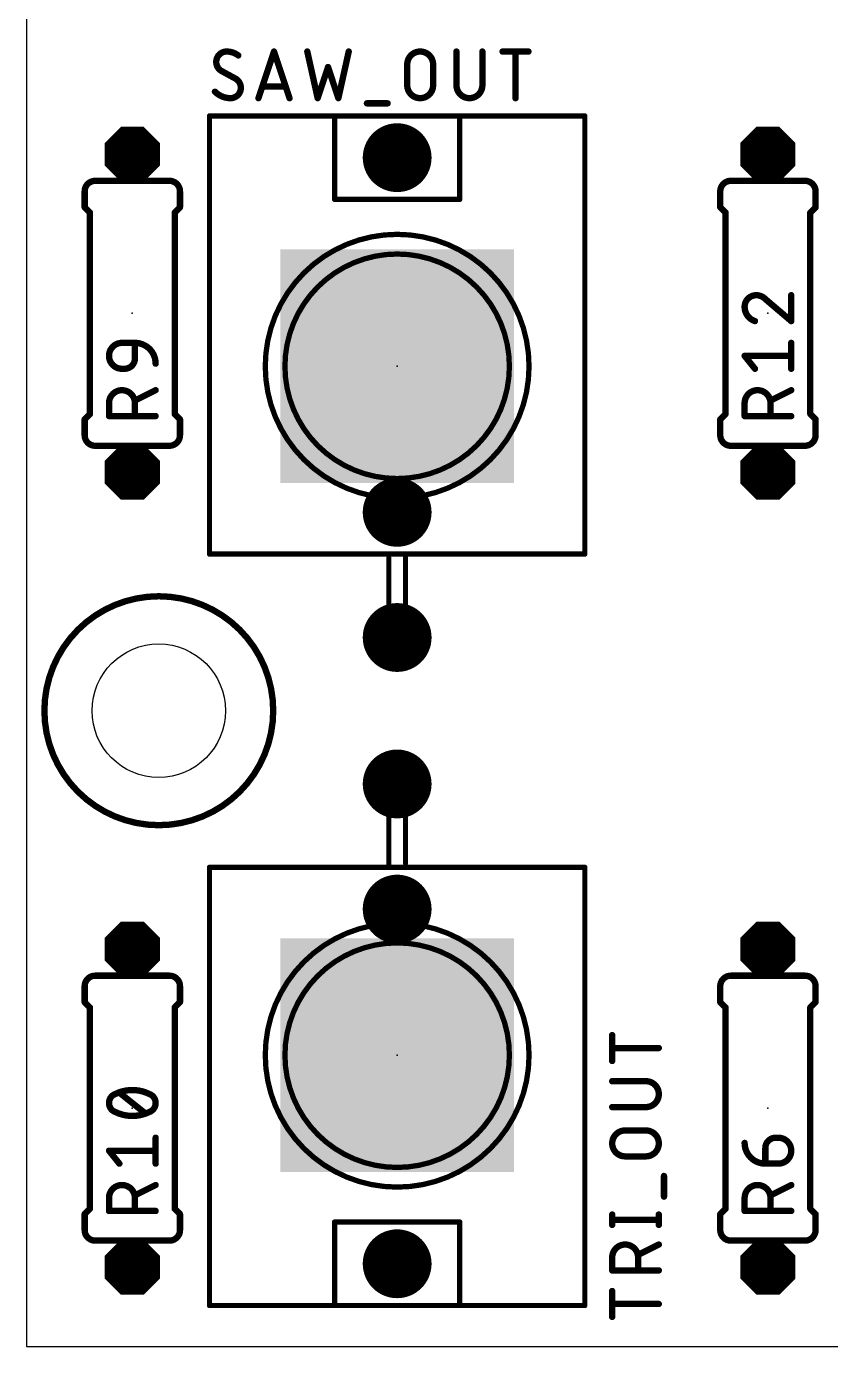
# Model space of a CAD drawing. Extents: x 0 to 48, y 0 to 102.
# Drawn here: x 0 to 19.28, y 0 to 31.64 of the extents above; entities that cross this region are included whole.
import ezdxf

# ---------------------------------------------------------------- set-up
doc = ezdxf.new("R2010")
doc.units = 0
for name, color, linetype in [('17', 110, 'CONTINUOUS'), ('20', 31, 'CONTINUOUS'), ('21', 253, 'CONTINUOUS'), ('23', 53, 'CONTINUOUS'), ('25', 253, 'CONTINUOUS'), ('41', 12, 'CONTINUOUS'), ('51', 253, 'CONTINUOUS')]:
    doc.layers.add(name, color=color, linetype=linetype)

# ---------------------------------------------------------------- blocks, each defined once
blk = doc.blocks.new('RECT')
blk.add_solid([(-0.5, -0.5), (0.5, -0.5), (-0.5, 0.5), (0.5, 0.5)])
blk = doc.blocks.new('OCTAGONP')
at = {"const_width": 0.5}
blk.add_lwpolyline([(-0.25, -0.1036), (-0.25, 0.1036), (-0.1036, 0.25), (0.1036, 0.25), (0.25, 0.1036), (0.25, -0.1036), (0.1036, -0.25), (-0.1036, -0.25), (-0.25, -0.1036), (-0.25, 0.1036)], dxfattribs=at)
blk = doc.blocks.new('ROUNDP')
at = {"const_width": 0.5}
blk.add_lwpolyline([(0, -0.25, 1), (0, 0.25, 1), (0, -0.25)], format="xyb", dxfattribs=at)

msp = doc.modelspace()

# ---------------------------------------------------------------- linework, layer by layer
at = {"layer": '20'}
for p, q in [((0, 99.06), (0, 0)), ((0, 0), (48.26, 0))]:
    msp.add_line(p, q, dxfattribs=at)
msp.add_circle((3.175, 15.24), 1.6002, dxfattribs=at)
at = {"layer": '21'}
for points, const_width in [([(4.39, 29.495), (7.39, 29.495)], 0.127), ([(4.39, 29.495), (4.39, 18.995)], 0.127), ([(7.39, 29.495), (10.39, 29.495)], 0.127), ([(7.39, 29.495), (7.39, 27.495)], 0.127), ([(10.39, 29.495), (13.39, 29.495)], 0.127), ([(10.39, 27.495), (10.39, 29.495)], 0.127), ([(13.39, 18.995), (13.39, 29.495)], 0.127), ([(1.397, 27.686), (1.397, 27.305)], 0.1524), ([(3.683, 27.686), (3.683, 27.305)], 0.1524), ([(7.39, 27.495), (10.39, 27.495)], 0.127), ([(16.637, 27.686), (16.637, 27.305)], 0.1524), ([(18.923, 27.686), (18.923, 27.305)], 0.1524), ([(1.524, 27.178), (1.397, 27.305)], 0.1524), ([(1.524, 22.352), (1.524, 27.178)], 0.1524), ([(3.556, 27.178), (3.683, 27.305)], 0.1524), ([(3.556, 22.352), (3.556, 27.178)], 0.1524), ([(16.764, 27.178), (16.637, 27.305)], 0.1524), ([(16.764, 22.352), (16.764, 27.178)], 0.1524), ([(18.796, 27.178), (18.923, 27.305)], 0.1524), ([(18.796, 22.352), (18.796, 27.178)], 0.1524), ([(1.524, 22.352), (1.397, 22.225)], 0.1524), ([(1.397, 21.844), (1.397, 22.225)], 0.1524), ([(3.556, 22.352), (3.683, 22.225)], 0.1524), ([(3.683, 21.844), (3.683, 22.225)], 0.1524), ([(16.764, 22.352), (16.637, 22.225)], 0.1524), ([(16.637, 21.844), (16.637, 22.225)], 0.1524), ([(18.796, 22.352), (18.923, 22.225)], 0.1524), ([(18.923, 21.844), (18.923, 22.225)], 0.1524), ([(4.39, 18.995), (9.09, 18.995)], 0.127), ([(9.09, 18.995), (13.39, 18.995)], 0.127), ([(9.09, 16.795), (9.09, 18.995)], 0.127), ([(8.69, 18.895), (8.69, 16.795)], 0.127), ([(8.69, 16.795), (9.09, 16.795)], 0.127), ([(9.09, 13.685), (8.69, 13.685)], 0.127), ([(8.69, 13.685), (8.69, 11.485)], 0.127), ([(9.09, 11.585), (9.09, 13.685)], 0.127), ([(8.69, 11.485), (4.39, 11.485)], 0.127), ([(4.39, 11.485), (4.39, 0.985)], 0.127), ([(13.39, 11.485), (8.69, 11.485)], 0.127), ([(13.39, 0.985), (13.39, 11.485)], 0.127), ([(1.397, 8.636), (1.397, 8.255)], 0.1524), ([(3.683, 8.636), (3.683, 8.255)], 0.1524), ([(16.637, 8.636), (16.637, 8.255)], 0.1524), ([(18.923, 8.636), (18.923, 8.255)], 0.1524), ([(1.524, 8.128), (1.397, 8.255)], 0.1524), ([(3.556, 8.128), (3.683, 8.255)], 0.1524), ([(16.764, 8.128), (16.637, 8.255)], 0.1524), ([(18.796, 8.128), (18.923, 8.255)], 0.1524), ([(1.524, 3.302), (1.524, 8.128)], 0.1524), ([(3.556, 3.302), (3.556, 8.128)], 0.1524), ([(16.764, 3.302), (16.764, 8.128)], 0.1524), ([(18.796, 3.302), (18.796, 8.128)], 0.1524), ([(1.524, 3.302), (1.397, 3.175)], 0.1524), ([(1.397, 2.794), (1.397, 3.175)], 0.1524), ([(3.556, 3.302), (3.683, 3.175)], 0.1524), ([(3.683, 2.794), (3.683, 3.175)], 0.1524), ([(16.764, 3.302), (16.637, 3.175)], 0.1524), ([(16.637, 2.794), (16.637, 3.175)], 0.1524), ([(18.796, 3.302), (18.923, 3.175)], 0.1524), ([(18.923, 2.794), (18.923, 3.175)], 0.1524), ([(10.39, 2.985), (7.39, 2.985)], 0.127), ([(7.39, 2.985), (7.39, 0.985)], 0.127), ([(10.39, 0.985), (10.39, 2.985)], 0.127), ([(7.39, 0.985), (4.39, 0.985)], 0.127), ([(10.39, 0.985), (7.39, 0.985)], 0.127), ([(13.39, 0.985), (10.39, 0.985)], 0.127)]:
    msp.add_lwpolyline(points, dxfattribs=dict(at, const_width=const_width))
for points, const_width in [([(4.39, 29.5267, 1), (4.39, 29.4633)], 0.0635), ([(4.4218, 29.495, 1), (4.3583, 29.495)], 0.0635), ([(7.39, 29.5267, 1), (7.39, 29.4633)], 0.0635), ([(7.4218, 29.495, 1), (7.3583, 29.495)], 0.0635), ([(7.39, 29.4633, 1), (7.39, 29.5267)], 0.0635), ([(10.4218, 29.495, 1), (10.3582, 29.495)], 0.0635), ([(10.39, 29.5267, 1), (10.39, 29.4633)], 0.0635), ([(10.39, 29.4633, 1), (10.39, 29.5267)], 0.0635), ([(13.4218, 29.495, 1), (13.3582, 29.495)], 0.0635), ([(13.39, 29.4633, 1), (13.39, 29.5267)], 0.0635), ([(1.651, 27.94, 0.4142), (1.397, 27.686)], 0.1524), ([(1.651, 27.9019, 1), (1.651, 27.9781)], 0.0762), ([(3.683, 27.686, 0.4142), (3.429, 27.94)], 0.1524), ([(3.429, 27.9781, 1), (3.429, 27.9019)], 0.0762), ([(16.891, 27.94, 0.4142), (16.637, 27.686)], 0.1524), ([(16.891, 27.9019, 1), (16.891, 27.9781)], 0.0762), ([(18.923, 27.686, 0.4142), (18.669, 27.94)], 0.1524), ([(18.669, 27.9781, 1), (18.669, 27.9019)], 0.0762), ([(1.4351, 27.686, 1), (1.3589, 27.686)], 0.0762), ([(1.3589, 27.686, 1), (1.4351, 27.686)], 0.0762), ([(3.7211, 27.686, 1), (3.6449, 27.686)], 0.0762), ([(3.6449, 27.686, 1), (3.7211, 27.686)], 0.0762), ([(7.39, 27.5267, 1), (7.39, 27.4633)], 0.0635), ([(10.39, 27.4633, 1), (10.39, 27.5267)], 0.0635), ([(16.6751, 27.686, 1), (16.5989, 27.686)], 0.0762), ([(16.5989, 27.686, 1), (16.6751, 27.686)], 0.0762), ([(18.9611, 27.686, 1), (18.8849, 27.686)], 0.0762), ([(18.8849, 27.686, 1), (18.9611, 27.686)], 0.0762), ([(1.3589, 27.305, 1), (1.4351, 27.305)], 0.0762), ([(1.4239, 27.3319, 1), (1.3701, 27.2781)], 0.0762), ([(1.5621, 27.178, 1), (1.4859, 27.178)], 0.0762), ([(1.4971, 27.1511, 1), (1.5509, 27.2049)], 0.0762), ([(3.5941, 27.178, 1), (3.5179, 27.178)], 0.0762), ([(3.5291, 27.2049, 1), (3.5829, 27.1511)], 0.0762), ([(3.6449, 27.305, 1), (3.7211, 27.305)], 0.0762), ([(3.7099, 27.2781, 1), (3.6561, 27.3319)], 0.0762), ([(7.3583, 27.495, 1), (7.4218, 27.495)], 0.0635), ([(10.3582, 27.495, 1), (10.4218, 27.495)], 0.0635), ([(16.5989, 27.305, 1), (16.6751, 27.305)], 0.0762), ([(16.6639, 27.3319, 1), (16.6101, 27.2781)], 0.0762), ([(16.8021, 27.178, 1), (16.7259, 27.178)], 0.0762), ([(16.7371, 27.1511, 1), (16.7909, 27.2049)], 0.0762), ([(18.8341, 27.178, 1), (18.7579, 27.178)], 0.0762), ([(18.7691, 27.2049, 1), (18.8229, 27.1511)], 0.0762), ([(18.8849, 27.305, 1), (18.9611, 27.305)], 0.0762), ([(18.9499, 27.2781, 1), (18.8961, 27.3319)], 0.0762), ([(8.89, 20.3327, 1), (8.89, 26.6573, 1), (8.89, 20.3327)], 0.127), ([(8.89, 20.8043, 1), (8.89, 26.1857, 1), (8.89, 20.8043)], 0.127), ([(1.4351, 22.225, 1), (1.3589, 22.225)], 0.0762), ([(1.3701, 22.2519, 1), (1.4239, 22.1981)], 0.0762), ([(1.4859, 22.352, 1), (1.5621, 22.352)], 0.0762), ([(1.5509, 22.3251, 1), (1.4971, 22.3789)], 0.0762), ([(3.5179, 22.352, 1), (3.5941, 22.352)], 0.0762), ([(3.5829, 22.3789, 1), (3.5291, 22.3251)], 0.0762), ([(3.7211, 22.225, 1), (3.6449, 22.225)], 0.0762), ([(3.6561, 22.1981, 1), (3.7099, 22.2519)], 0.0762), ([(16.6751, 22.225, 1), (16.5989, 22.225)], 0.0762), ([(16.6101, 22.2519, 1), (16.6639, 22.1981)], 0.0762), ([(16.7259, 22.352, 1), (16.8021, 22.352)], 0.0762), ([(16.7909, 22.3251, 1), (16.7371, 22.3789)], 0.0762), ([(18.7579, 22.352, 1), (18.8341, 22.352)], 0.0762), ([(18.8229, 22.3789, 1), (18.7691, 22.3251)], 0.0762), ([(18.9611, 22.225, 1), (18.8849, 22.225)], 0.0762), ([(18.8961, 22.1981, 1), (18.9499, 22.2519)], 0.0762), ([(1.397, 21.844, 0.4142), (1.651, 21.59)], 0.1524), ([(1.4351, 21.844, 1), (1.3589, 21.844)], 0.0762), ([(1.3589, 21.844, 1), (1.4351, 21.844)], 0.0762), ([(3.429, 21.59, 0.4142), (3.683, 21.844)], 0.1524), ([(3.7211, 21.844, 1), (3.6449, 21.844)], 0.0762), ([(3.6449, 21.844, 1), (3.7211, 21.844)], 0.0762), ([(16.637, 21.844, 0.4142), (16.891, 21.59)], 0.1524), ([(16.6751, 21.844, 1), (16.5989, 21.844)], 0.0762), ([(16.5989, 21.844, 1), (16.6751, 21.844)], 0.0762), ([(18.669, 21.59, 0.4142), (18.923, 21.844)], 0.1524), ([(18.9611, 21.844, 1), (18.8849, 21.844)], 0.0762), ([(18.8849, 21.844, 1), (18.9611, 21.844)], 0.0762), ([(1.651, 21.5519, 1), (1.651, 21.6281)], 0.0762), ([(3.429, 21.6281, 1), (3.429, 21.5519)], 0.0762), ([(16.891, 21.5519, 1), (16.891, 21.6281)], 0.0762), ([(18.669, 21.6281, 1), (18.669, 21.5519)], 0.0762), ([(4.39, 19.0267, 1), (4.39, 18.9633)], 0.0635), ([(4.3583, 18.995, 1), (4.4218, 18.995)], 0.0635), ([(9.1218, 18.995, 1), (9.0582, 18.995)], 0.0635), ([(9.09, 19.0267, 1), (9.09, 18.9633)], 0.0635), ([(9.09, 18.9633, 1), (9.09, 19.0267)], 0.0635), ([(13.3582, 18.995, 1), (13.4218, 18.995)], 0.0635), ([(13.39, 18.9633, 1), (13.39, 19.0267)], 0.0635), ([(8.7218, 18.895, 1), (8.6583, 18.895)], 0.0635), ([(8.69, 16.8268, 1), (8.69, 16.7633)], 0.0635), ([(8.6583, 16.795, 1), (8.7218, 16.795)], 0.0635), ([(9.0582, 16.795, 1), (9.1218, 16.795)], 0.0635), ([(9.09, 16.7633, 1), (9.09, 16.8268)], 0.0635), ([(8.69, 13.7168, 1), (8.69, 13.6532)], 0.0635), ([(8.7218, 13.685, 1), (8.6583, 13.685)], 0.0635), ([(9.1218, 13.685, 1), (9.0582, 13.685)], 0.0635), ([(9.09, 13.6532, 1), (9.09, 13.7168)], 0.0635), ([(4.39, 11.5168, 1), (4.39, 11.4533)], 0.0635), ([(4.4218, 11.485, 1), (4.3583, 11.485)], 0.0635), ([(8.69, 11.5168, 1), (8.69, 11.4533)], 0.0635), ([(8.6583, 11.485, 1), (8.7218, 11.485)], 0.0635), ([(8.69, 11.4533, 1), (8.69, 11.5168)], 0.0635), ([(9.0582, 11.585, 1), (9.1218, 11.585)], 0.0635), ([(13.4218, 11.485, 1), (13.3582, 11.485)], 0.0635), ([(13.39, 11.4533, 1), (13.39, 11.5168)], 0.0635), ([(8.89, 3.8227, 1), (8.89, 10.1473, 1), (8.89, 3.8227)], 0.127), ([(8.89, 4.2943, 1), (8.89, 9.6757, 1), (8.89, 4.2943)], 0.127), ([(1.651, 8.89, 0.4142), (1.397, 8.636)], 0.1524), ([(1.651, 8.8519, 1), (1.651, 8.9281)], 0.0762), ([(3.683, 8.636, 0.4142), (3.429, 8.89)], 0.1524), ([(3.429, 8.9281, 1), (3.429, 8.8519)], 0.0762), ([(16.891, 8.89, 0.4142), (16.637, 8.636)], 0.1524), ([(16.891, 8.8519, 1), (16.891, 8.9281)], 0.0762), ([(18.923, 8.636, 0.4142), (18.669, 8.89)], 0.1524), ([(18.669, 8.9281, 1), (18.669, 8.8519)], 0.0762), ([(1.4351, 8.636, 1), (1.3589, 8.636)], 0.0762), ([(1.3589, 8.636, 1), (1.4351, 8.636)], 0.0762), ([(3.7211, 8.636, 1), (3.6449, 8.636)], 0.0762), ([(3.6449, 8.636, 1), (3.7211, 8.636)], 0.0762), ([(16.6751, 8.636, 1), (16.5989, 8.636)], 0.0762), ([(16.5989, 8.636, 1), (16.6751, 8.636)], 0.0762), ([(18.9611, 8.636, 1), (18.8849, 8.636)], 0.0762), ([(18.8849, 8.636, 1), (18.9611, 8.636)], 0.0762), ([(1.3589, 8.255, 1), (1.4351, 8.255)], 0.0762), ([(1.4239, 8.2819, 1), (1.3701, 8.2281)], 0.0762), ([(3.6449, 8.255, 1), (3.7211, 8.255)], 0.0762), ([(3.7099, 8.2281, 1), (3.6561, 8.2819)], 0.0762), ([(16.5989, 8.255, 1), (16.6751, 8.255)], 0.0762), ([(16.6639, 8.2819, 1), (16.6101, 8.2281)], 0.0762), ([(18.8849, 8.255, 1), (18.9611, 8.255)], 0.0762), ([(18.9499, 8.2281, 1), (18.8961, 8.2819)], 0.0762), ([(1.5621, 8.128, 1), (1.4859, 8.128)], 0.0762), ([(1.4971, 8.1011, 1), (1.5509, 8.1549)], 0.0762), ([(3.5941, 8.128, 1), (3.5179, 8.128)], 0.0762), ([(3.5291, 8.1549, 1), (3.5829, 8.1011)], 0.0762), ([(16.8021, 8.128, 1), (16.7259, 8.128)], 0.0762), ([(16.7371, 8.1011, 1), (16.7909, 8.1549)], 0.0762), ([(18.8341, 8.128, 1), (18.7579, 8.128)], 0.0762), ([(18.7691, 8.1549, 1), (18.8229, 8.1011)], 0.0762), ([(1.4351, 3.175, 1), (1.3589, 3.175)], 0.0762), ([(1.3701, 3.2019, 1), (1.4239, 3.1481)], 0.0762), ([(1.4859, 3.302, 1), (1.5621, 3.302)], 0.0762), ([(1.5509, 3.2751, 1), (1.4971, 3.3289)], 0.0762), ([(3.5179, 3.302, 1), (3.5941, 3.302)], 0.0762), ([(3.5829, 3.3289, 1), (3.5291, 3.2751)], 0.0762), ([(3.7211, 3.175, 1), (3.6449, 3.175)], 0.0762), ([(3.6561, 3.1481, 1), (3.7099, 3.2019)], 0.0762), ([(16.6751, 3.175, 1), (16.5989, 3.175)], 0.0762), ([(16.6101, 3.2019, 1), (16.6639, 3.1481)], 0.0762), ([(16.7259, 3.302, 1), (16.8021, 3.302)], 0.0762), ([(16.7909, 3.2751, 1), (16.7371, 3.3289)], 0.0762), ([(18.7579, 3.302, 1), (18.8341, 3.302)], 0.0762), ([(18.8229, 3.3289, 1), (18.7691, 3.2751)], 0.0762), ([(18.9611, 3.175, 1), (18.8849, 3.175)], 0.0762), ([(18.8961, 3.1481, 1), (18.9499, 3.2019)], 0.0762), ([(1.397, 2.794, 0.4142), (1.651, 2.54)], 0.1524), ([(1.4351, 2.794, 1), (1.3589, 2.794)], 0.0762), ([(3.429, 2.54, 0.4142), (3.683, 2.794)], 0.1524), ([(3.7211, 2.794, 1), (3.6449, 2.794)], 0.0762), ([(7.39, 3.0168, 1), (7.39, 2.9533)], 0.0635), ([(7.4218, 2.985, 1), (7.3583, 2.985)], 0.0635), ([(10.4218, 2.985, 1), (10.3582, 2.985)], 0.0635), ([(10.39, 2.9533, 1), (10.39, 3.0168)], 0.0635), ([(16.637, 2.794, 0.4142), (16.891, 2.54)], 0.1524), ([(16.6751, 2.794, 1), (16.5989, 2.794)], 0.0762), ([(18.669, 2.54, 0.4142), (18.923, 2.794)], 0.1524), ([(18.9611, 2.794, 1), (18.8849, 2.794)], 0.0762), ([(1.3589, 2.794, 1), (1.4351, 2.794)], 0.0762), ([(1.651, 2.5019, 1), (1.651, 2.5781)], 0.0762), ([(3.429, 2.5781, 1), (3.429, 2.5019)], 0.0762), ([(3.6449, 2.794, 1), (3.7211, 2.794)], 0.0762), ([(16.5989, 2.794, 1), (16.6751, 2.794)], 0.0762), ([(16.891, 2.5019, 1), (16.891, 2.5781)], 0.0762), ([(18.669, 2.5781, 1), (18.669, 2.5019)], 0.0762), ([(18.8849, 2.794, 1), (18.9611, 2.794)], 0.0762), ([(4.39, 1.0168, 1), (4.39, 0.9533)], 0.0635), ([(4.3583, 0.985, 1), (4.4218, 0.985)], 0.0635), ([(7.39, 1.0168, 1), (7.39, 0.9533)], 0.0635), ([(7.3583, 0.985, 1), (7.4218, 0.985)], 0.0635), ([(7.39, 0.9533, 1), (7.39, 1.0168)], 0.0635), ([(10.3582, 0.985, 1), (10.4218, 0.985)], 0.0635), ([(10.39, 1.0168, 1), (10.39, 0.9533)], 0.0635), ([(10.39, 0.9533, 1), (10.39, 1.0168)], 0.0635), ([(13.3582, 0.985, 1), (13.4218, 0.985)], 0.0635), ([(13.39, 0.9533, 1), (13.39, 1.0168)], 0.0635)]:
    msp.add_lwpolyline(points, format="xyb", dxfattribs=dict(at, const_width=const_width))
at = {"layer": '23'}
for p in [(2.54, 24.765), (17.78, 24.765), (8.89, 23.495), (8.89, 6.985), (2.54, 5.715), (17.78, 5.715)]:
    msp.add_point(p, dxfattribs=at)
at = {"layer": '25'}
for points, const_width in [([(4.8006, 31.0388, 0.4142), (4.5522, 30.7904)], 0.1524), ([(5.08, 30.9457, 0.1623), (4.8006, 31.0388)], 0.1524), ([(4.8006, 31.0769, 1), (4.8006, 31.0007)], 0.0762), ([(4.8006, 31.0007, 1), (4.8006, 31.0769)], 0.0762), ([(5.0571, 30.9152, 1), (5.1029, 30.9761)], 0.0762), ([(5.9727, 31.0508, 1), (5.9004, 31.0268)], 0.0762), ([(5.9727, 31.0268, 1), (5.9004, 31.0508)], 0.0762), ([(6.7724, 31.0471, 1), (6.698, 31.0305)], 0.0762), ([(7.7658, 31.0305, 1), (7.6915, 31.0471)], 0.0762), ([(9.7522, 30.7284, 1), (9.1313, 30.7284)], 0.1524), ([(10.3505, 31.0388, 1), (10.2743, 31.0388)], 0.0762), ([(10.9714, 31.0388, 1), (10.8952, 31.0388)], 0.0762), ([(11.4173, 31.0769, 1), (11.4173, 31.0007)], 0.0762), ([(11.7658, 31.0388, 1), (11.6896, 31.0388)], 0.0762), ([(12.0382, 31.0007, 1), (12.0382, 31.0769)], 0.0762), ([(4.5522, 30.7904, 0.2656), (4.6764, 30.5731)], 0.1524), ([(4.5903, 30.7904, 1), (4.5141, 30.7904)], 0.0762), ([(4.5141, 30.7904, 1), (4.5903, 30.7904)], 0.0762), ([(7.2681, 30.6783, 1), (7.1958, 30.6542)], 0.0762), ([(7.2681, 30.6542, 1), (7.1958, 30.6783)], 0.0762), ([(9.1694, 30.7284, 1), (9.0932, 30.7284)], 0.0762), ([(9.0932, 30.7284, 1), (9.1694, 30.7284)], 0.0762), ([(9.7903, 30.7284, 1), (9.7141, 30.7284)], 0.0762), ([(9.7141, 30.7284, 1), (9.7903, 30.7284)], 0.0762), ([(4.6947, 30.6066, 1), (4.6582, 30.5397)], 0.0762), ([(4.6571, 30.5403, 1), (4.6958, 30.606)], 0.0762), ([(5.1421, 30.1696, 0.2656), (5.0179, 30.3869)], 0.1524), ([(5.0373, 30.4197, 1), (4.9986, 30.354)], 0.0762), ([(4.9997, 30.3534, 1), (5.0362, 30.4203)], 0.0762), ([(4.5212, 30.0764, 0.2), (4.8937, 29.9212)], 0.1524), ([(4.5483, 30.1032, 1), (4.4941, 30.0496)], 0.0762), ([(4.8937, 29.9212, 0.4142), (5.1421, 30.1696)], 0.1524), ([(5.1802, 30.1696, 1), (5.104, 30.1696)], 0.0762), ([(5.104, 30.1696, 1), (5.1802, 30.1696)], 0.0762), ([(5.6571, 30.2387, 1), (5.6571, 30.1625)], 0.0762), ([(6.2159, 30.1625, 1), (6.2159, 30.2387)], 0.0762), ([(9.1313, 30.2316, 1), (9.7522, 30.2316)], 0.1524), ([(9.1694, 30.2316, 1), (9.0932, 30.2316)], 0.0762), ([(9.0932, 30.2316, 1), (9.1694, 30.2316)], 0.0762), ([(9.7903, 30.2316, 1), (9.7141, 30.2316)], 0.0762), ([(9.7141, 30.2316, 1), (9.7903, 30.2316)], 0.0762), ([(10.3124, 30.2316, 1), (10.9333, 30.2316)], 0.1524), ([(10.3505, 30.2316, 1), (10.2743, 30.2316)], 0.0762), ([(10.2743, 30.2316, 1), (10.3505, 30.2316)], 0.0762), ([(10.9714, 30.2316, 1), (10.8952, 30.2316)], 0.0762), ([(10.8952, 30.2316, 1), (10.9714, 30.2316)], 0.0762), ([(4.8937, 29.9593, 1), (4.8937, 29.8831)], 0.0762), ([(4.8937, 29.8831, 1), (4.8937, 29.9593)], 0.0762), ([(5.5279, 29.9332, 1), (5.6002, 29.9092)], 0.0762), ([(6.2729, 29.9092, 1), (6.3452, 29.9332)], 0.0762), ([(6.9474, 29.9332, 1), (7.0197, 29.9092)], 0.0762), ([(6.9464, 29.9129, 1), (7.0208, 29.9295)], 0.0762), ([(7.4431, 29.9295, 1), (7.5175, 29.9129)], 0.0762), ([(7.4441, 29.9092, 1), (7.5164, 29.9332)], 0.0762), ([(8.1647, 29.8351, 1), (8.1647, 29.7589)], 0.0762), ([(8.6614, 29.7589, 1), (8.6614, 29.8351)], 0.0762), ([(11.6896, 29.9212, 1), (11.7658, 29.9212)], 0.0762), ([(17.5006, 25.1989, 0.4142), (17.2212, 24.9195)], 0.1524), ([(17.7179, 25.1058, 0.2053), (17.5006, 25.1989)], 0.1524), ([(17.5006, 25.237, 1), (17.5006, 25.1608)], 0.0762), ([(17.5006, 25.1608, 1), (17.5006, 25.237)], 0.0762), ([(17.7426, 25.1348, 1), (17.6932, 25.0767)], 0.0762), ([(17.6903, 25.0795, 1), (17.7455, 25.132)], 0.0762), ([(18.3769, 25.1989, 1), (18.3007, 25.1989)], 0.0762), ([(17.2212, 24.9195, 0.3252), (17.4696, 24.578)], 0.1524), ([(17.2593, 24.9195, 1), (17.1831, 24.9195)], 0.0762), ([(17.1831, 24.9195, 1), (17.2593, 24.9195)], 0.0762), ([(17.4578, 24.5418, 1), (17.4813, 24.6142)], 0.0762), ([(18.3007, 24.578, 1), (18.3769, 24.578)], 0.0762), ([(18.3141, 24.549, 1), (18.3635, 24.607)], 0.0762), ([(2.2916, 24.0559, 1), (2.2916, 23.435)], 0.1524), ([(2.2916, 24.094, 1), (2.2916, 24.0178)], 0.0762), ([(2.2916, 24.0178, 1), (2.2916, 24.094)], 0.0762), ([(2.6402, 24.0559, 1), (2.564, 24.0559)], 0.0762), ([(3.0988, 23.5592, 0.4142), (2.6021, 24.0559)], 0.1524), ([(2.6021, 24.094, 1), (2.6021, 24.0178)], 0.0762), ([(2.6021, 24.0178, 1), (2.6021, 24.094)], 0.0762), ([(18.3769, 24.0559, 1), (18.3007, 24.0559)], 0.0762), ([(2.3537, 23.435, 0.4142), (2.6021, 23.6834)], 0.1524), ([(2.6402, 23.6834, 1), (2.564, 23.6833)], 0.0762), ([(17.251, 23.7692, 1), (17.1914, 23.7216)], 0.0762), ([(17.2212, 23.7835, 1), (17.2212, 23.7073)], 0.0762), ([(18.3388, 23.7073, 1), (18.3388, 23.7835)], 0.0762), ([(2.2916, 23.4731, 1), (2.2916, 23.3969)], 0.0762), ([(2.2916, 23.3969, 1), (2.2916, 23.4731)], 0.0762), ([(2.3537, 23.4731, 1), (2.3537, 23.3969)], 0.0762), ([(2.3537, 23.3969, 1), (2.3537, 23.4731)], 0.0762), ([(2.564, 23.6834, 1), (2.6402, 23.6834)], 0.0762), ([(3.0607, 23.5592, 1), (3.1369, 23.5592)], 0.0762), ([(17.4398, 23.4112, 1), (17.4993, 23.4588)], 0.0762), ([(18.3007, 23.435, 1), (18.3769, 23.435)], 0.0762), ([(2.6021, 22.6116, 1), (1.9812, 22.6116)], 0.1524), ([(3.1158, 22.888, 1), (3.0818, 22.9562)], 0.0762), ([(17.8421, 22.6116, 1), (17.2212, 22.6116)], 0.1524), ([(18.3558, 22.888, 1), (18.3218, 22.9562)], 0.0762), ([(2.0193, 22.6116, 1), (1.9431, 22.6116)], 0.0762), ([(1.9431, 22.6116, 1), (2.0193, 22.6116)], 0.0762), ([(2.5851, 22.7078, 1), (2.6191, 22.6397)], 0.0762), ([(2.6402, 22.6116, 1), (2.564, 22.6116)], 0.0762), ([(2.564, 22.6116, 1), (2.6402, 22.6116)], 0.0762), ([(17.2593, 22.6116, 1), (17.1831, 22.6116)], 0.0762), ([(17.1831, 22.6116, 1), (17.2593, 22.6116)], 0.0762), ([(17.8251, 22.7078, 1), (17.8591, 22.6397)], 0.0762), ([(17.8802, 22.6116, 1), (17.804, 22.6116)], 0.0762), ([(17.804, 22.6116, 1), (17.8802, 22.6116)], 0.0762), ([(1.9812, 22.3393, 1), (1.9812, 22.2631)], 0.0762), ([(1.9431, 22.3012, 1), (2.0193, 22.3012)], 0.0762), ([(2.564, 22.3012, 1), (2.6402, 22.3012)], 0.0762), ([(3.0988, 22.2631, 1), (3.0988, 22.3393)], 0.0762), ([(17.2212, 22.3393, 1), (17.2212, 22.2631)], 0.0762), ([(17.1831, 22.3012, 1), (17.2593, 22.3012)], 0.0762), ([(17.804, 22.3012, 1), (17.8802, 22.3012)], 0.0762), ([(18.3388, 22.2631, 1), (18.3388, 22.3393)], 0.0762), ([(3.175, 12.4968, 1), (3.175, 17.9832, 1), (3.175, 12.4968)], 0.1524), ([(14.0843, 7.4662, 1), (14.0081, 7.4662)], 0.0762), ([(14.0462, 7.1938, 1), (14.0462, 7.1176)], 0.0762), ([(15.1638, 7.1176, 1), (15.1638, 7.1938)], 0.0762), ([(14.0081, 6.8453, 1), (14.0843, 6.8453)], 0.0762), ([(14.0462, 6.3994, 1), (14.0462, 6.3232)], 0.0762), ([(14.8534, 5.7404, 1), (14.8534, 6.3613)], 0.1524), ([(14.8534, 6.3994, 1), (14.8534, 6.3232)], 0.0762), ([(14.8534, 6.3232, 1), (14.8534, 6.3994)], 0.0762), ([(2.1364, 6.0557, 0.3205), (1.9812, 5.8384)], 0.1524), ([(2.54, 6.1489, 0.1139), (2.1364, 6.0558)], 0.1524), ([(2.1197, 6.09, 1), (2.1531, 6.0215)], 0.0762), ([(2.1488, 6.0197, 1), (2.1241, 6.0918)], 0.0762), ([(2.2534, 6.1165, 1), (2.2058, 6.057)], 0.0762), ([(2.9436, 6.0558, 0.1139), (2.54, 6.1489)], 0.1524), ([(2.54, 6.187, 1), (2.54, 6.1108)], 0.0762), ([(2.54, 6.1108, 1), (2.54, 6.187)], 0.0762), ([(2.9559, 6.0918, 1), (2.9312, 6.0197)], 0.0762), ([(3.0988, 5.8384, 0.3205), (2.9436, 6.0558)], 0.1524), ([(2.9269, 6.0215, 1), (2.9603, 6.09)], 0.0762), ([(1.9812, 5.8384, 0.3205), (2.1364, 5.6211)], 0.1524), ([(2.0193, 5.8384, 1), (1.9431, 5.8384)], 0.0762), ([(1.9431, 5.8384, 1), (2.0193, 5.8384)], 0.0762), ([(2.1531, 5.6554, 1), (2.1197, 5.5869)], 0.0762), ([(2.1364, 5.6211, 0.1139), (2.54, 5.528)], 0.1524), ([(2.54, 5.528, 0.1139), (2.9436, 5.6211)], 0.1524), ([(2.9436, 5.6211, 0.3205), (3.0988, 5.8384)], 0.1524), ([(2.9603, 5.5869, 1), (2.9269, 5.6554)], 0.0762), ([(3.1369, 5.8384, 1), (3.0607, 5.8384)], 0.0762), ([(3.0607, 5.8384, 1), (3.1369, 5.8384)], 0.0762), ([(14.0462, 5.7785, 1), (14.0462, 5.7023)], 0.0762), ([(14.8534, 5.7785, 1), (14.8534, 5.7023)], 0.0762), ([(14.8534, 5.7023, 1), (14.8534, 5.7785)], 0.0762), ([(2.1241, 5.5851, 1), (2.1488, 5.6572)], 0.0762), ([(2.54, 5.5661, 1), (2.54, 5.4899)], 0.0762), ([(2.54, 5.4899, 1), (2.54, 5.5661)], 0.0762), ([(2.8266, 5.5603, 1), (2.8742, 5.6198)], 0.0762), ([(2.9312, 5.6572, 1), (2.9559, 5.5851)], 0.0762), ([(3.1369, 5.0059, 1), (3.0607, 5.0059)], 0.0762), ([(14.3566, 5.1802, 1), (14.3566, 4.5593)], 0.1524), ([(14.3566, 5.2183, 1), (14.3566, 5.1421)], 0.0762), ([(14.3566, 5.1421, 1), (14.3566, 5.2183)], 0.0762), ([(14.8534, 4.5593, 1), (14.8534, 5.1802)], 0.1524), ([(14.8534, 5.2183, 1), (14.8534, 5.1421)], 0.0762), ([(14.8534, 5.1421, 1), (14.8534, 5.2183)], 0.0762), ([(17.9663, 5.0059, 0.4142), (17.7179, 4.7575)], 0.1524), ([(17.9663, 5.044, 1), (17.9663, 4.9678)], 0.0762), ([(17.9663, 4.9678, 1), (17.9663, 5.044)], 0.0762), ([(18.0284, 4.385, 1), (18.0284, 5.0059)], 0.1524), ([(18.0284, 5.044, 1), (18.0284, 4.9678)], 0.0762), ([(18.0284, 4.9678, 1), (18.0284, 5.044)], 0.0762), ([(2.011, 4.7192, 1), (1.9514, 4.6716)], 0.0762), ([(1.9812, 4.7335, 1), (1.9812, 4.6573)], 0.0762), ([(3.0988, 4.6573, 1), (3.0988, 4.7335)], 0.0762), ([(17.2212, 4.8817, 0.4142), (17.7179, 4.385)], 0.1524), ([(17.2593, 4.8817, 1), (17.1831, 4.8817)], 0.0762), ([(17.756, 4.7575, 1), (17.6798, 4.7575)], 0.0762), ([(17.6798, 4.7575, 1), (17.756, 4.7575)], 0.0762), ([(2.1998, 4.3612, 1), (2.2593, 4.4088)], 0.0762), ([(14.3566, 4.5974, 1), (14.3566, 4.5212)], 0.0762), ([(14.3566, 4.5212, 1), (14.3566, 4.5974)], 0.0762), ([(14.8534, 4.5974, 1), (14.8534, 4.5212)], 0.0762), ([(14.8534, 4.5212, 1), (14.8534, 4.5974)], 0.0762), ([(17.7179, 4.4231, 1), (17.7179, 4.3469)], 0.0762), ([(17.7179, 4.3469, 1), (17.7179, 4.4231)], 0.0762), ([(18.0284, 4.4231, 1), (18.0284, 4.3469)], 0.0762), ([(18.0284, 4.3469, 1), (18.0284, 4.4231)], 0.0762), ([(3.0607, 4.385, 1), (3.1369, 4.385)], 0.0762), ([(15.3261, 4.0894, 1), (15.2499, 4.0894)], 0.0762), ([(17.6798, 4.385, 1), (17.756, 4.385)], 0.0762), ([(2.6021, 3.5616, 1), (1.9812, 3.5616)], 0.1524), ([(3.1158, 3.838, 1), (3.0818, 3.9062)], 0.0762), ([(17.8421, 3.5616, 1), (17.2212, 3.5616)], 0.1524), ([(18.3558, 3.838, 1), (18.3218, 3.9062)], 0.0762), ([(2.0193, 3.5616, 1), (1.9431, 3.5616)], 0.0762), ([(1.9431, 3.5616, 1), (2.0193, 3.5616)], 0.0762), ([(2.5851, 3.6578, 1), (2.6191, 3.5897)], 0.0762), ([(2.6402, 3.5616, 1), (2.564, 3.5616)], 0.0762), ([(2.564, 3.5616, 1), (2.6402, 3.5616)], 0.0762), ([(15.2499, 3.5927, 1), (15.3261, 3.5927)], 0.0762), ([(17.2593, 3.5616, 1), (17.1831, 3.5616)], 0.0762), ([(17.1831, 3.5616, 1), (17.2593, 3.5616)], 0.0762), ([(17.8251, 3.6578, 1), (17.8591, 3.5897)], 0.0762), ([(17.8802, 3.5616, 1), (17.804, 3.5616)], 0.0762), ([(17.804, 3.5616, 1), (17.8802, 3.5616)], 0.0762), ([(1.9812, 3.2893, 1), (1.9812, 3.2131)], 0.0762), ([(1.9431, 3.2512, 1), (2.0193, 3.2512)], 0.0762), ([(2.564, 3.2512, 1), (2.6402, 3.2512)], 0.0762), ([(3.0988, 3.2131, 1), (3.0988, 3.2893)], 0.0762), ([(14.0843, 3.1651, 1), (14.0081, 3.1651)], 0.0762), ([(15.2019, 3.1651, 1), (15.1257, 3.1651)], 0.0762), ([(17.2212, 3.2893, 1), (17.2212, 3.2131)], 0.0762), ([(17.1831, 3.2512, 1), (17.2593, 3.2512)], 0.0762), ([(17.804, 3.2512, 1), (17.8802, 3.2512)], 0.0762), ([(18.3388, 3.2131, 1), (18.3388, 3.2893)], 0.0762), ([(14.0462, 3.079, 1), (14.0462, 3.0028)], 0.0762), ([(14.0081, 2.9168, 1), (14.0843, 2.9168)], 0.0762), ([(15.1257, 2.9168, 1), (15.2019, 2.9168)], 0.0762), ([(15.1638, 3.0028, 1), (15.1638, 3.079)], 0.0762), ([(14.6671, 2.1357, 1), (14.0462, 2.1357)], 0.1524), ([(14.6501, 2.2319, 1), (14.6841, 2.1638)], 0.0762), ([(15.1808, 2.4121, 1), (15.1468, 2.4803)], 0.0762), ([(14.0843, 2.1357, 1), (14.0081, 2.1357)], 0.0762), ([(14.0081, 2.1357, 1), (14.0843, 2.1357)], 0.0762), ([(14.0462, 1.8634, 1), (14.0462, 1.7872)], 0.0762), ([(14.7052, 2.1357, 1), (14.629, 2.1357)], 0.0762), ([(14.629, 2.1357, 1), (14.7052, 2.1357)], 0.0762), ([(15.1638, 1.7872, 1), (15.1638, 1.8634)], 0.0762), ([(14.0081, 1.8253, 1), (14.0843, 1.8253)], 0.0762), ([(14.629, 1.8253, 1), (14.7052, 1.8253)], 0.0762), ([(14.0843, 1.3321, 1), (14.0081, 1.3321)], 0.0762), ([(14.0462, 1.0597, 1), (14.0462, 0.9835)], 0.0762), ([(15.1638, 0.9835, 1), (15.1638, 1.0597)], 0.0762), ([(14.0081, 0.7112, 1), (14.0843, 0.7112)], 0.0762)]:
    msp.add_lwpolyline(points, format="xyb", dxfattribs=dict(at, const_width=const_width))
at = {"layer": '25', "const_width": 0.1524}
for points in [[(5.564, 29.9212), (5.9365, 31.0388)], [(5.9365, 31.0388), (6.3091, 29.9212)], [(6.7352, 31.0388), (6.9836, 29.9212)], [(7.4803, 29.9212), (7.7287, 31.0388)], [(10.3124, 31.0388), (10.3124, 30.2316)], [(10.9333, 30.2316), (10.9333, 31.0388)], [(11.4173, 31.0388), (12.0382, 31.0388)], [(11.7277, 29.9212), (11.7277, 31.0388)], [(6.9836, 29.9212), (7.2319, 30.6663)], [(7.2319, 30.6663), (7.4803, 29.9212)], [(9.1313, 30.2316), (9.1313, 30.7284)], [(9.7522, 30.7284), (9.7522, 30.2316)], [(5.0179, 30.3869), (4.6764, 30.5731)], [(6.2159, 30.2006), (5.6571, 30.2006)], [(8.1647, 29.797), (8.6614, 29.797)], [(17.7179, 25.1058), (18.3388, 24.578)], [(18.3388, 24.578), (18.3388, 25.1989)], [(2.2916, 24.0559), (2.6021, 24.0559)], [(2.6021, 24.0559), (2.6021, 23.6834)], [(18.3388, 23.435), (18.3388, 24.0559)], [(17.4696, 23.435), (17.2212, 23.7454)], [(17.2212, 23.7454), (18.3388, 23.7454)], [(2.3537, 23.435), (2.2916, 23.435)], [(3.0988, 22.9221), (2.6021, 22.6737)], [(18.3388, 22.9221), (17.8421, 22.6737)], [(1.9812, 22.3012), (1.9812, 22.6116)], [(2.6021, 22.6116), (2.6021, 22.3012)], [(17.2212, 22.3012), (17.2212, 22.6116)], [(17.8421, 22.6116), (17.8421, 22.3012)], [(3.0988, 22.3012), (1.9812, 22.3012)], [(18.3388, 22.3012), (17.2212, 22.3012)], [(14.0462, 6.8453), (14.0462, 7.4662)], [(15.1638, 7.1557), (14.0462, 7.1557)], [(14.8534, 6.3613), (14.0462, 6.3613)], [(2.8504, 5.5901), (2.2296, 6.0868)], [(14.0462, 5.7404), (14.8534, 5.7404)], [(3.0988, 4.385), (3.0988, 5.0059)], [(14.3566, 5.1802), (14.8534, 5.1802)], [(17.9663, 5.0059), (18.0284, 5.0059)], [(2.2296, 4.385), (1.9812, 4.6954)], [(1.9812, 4.6954), (3.0988, 4.6954)], [(17.7179, 4.385), (17.7179, 4.7575)], [(14.8534, 4.5593), (14.3566, 4.5593)], [(18.0284, 4.385), (17.7179, 4.385)], [(15.288, 3.5927), (15.288, 4.0894)], [(3.0988, 3.8721), (2.6021, 3.6237)], [(18.3388, 3.8721), (17.8421, 3.6237)], [(1.9812, 3.2512), (1.9812, 3.5616)], [(2.6021, 3.5616), (2.6021, 3.2512)], [(17.2212, 3.2512), (17.2212, 3.5616)], [(17.8421, 3.5616), (17.8421, 3.2512)], [(3.0988, 3.2512), (1.9812, 3.2512)], [(14.0462, 2.9168), (14.0462, 3.1651)], [(15.1638, 2.9168), (15.1638, 3.1651)], [(18.3388, 3.2512), (17.2212, 3.2512)], [(14.0462, 3.0409), (15.1638, 3.0409)], [(15.1638, 2.4462), (14.6671, 2.1978)], [(14.0462, 1.8253), (14.0462, 2.1357)], [(15.1638, 1.8253), (14.0462, 1.8253)], [(14.6671, 2.1357), (14.6671, 1.8253)], [(14.0462, 0.7112), (14.0462, 1.3321)], [(15.1638, 1.0216), (14.0462, 1.0216)]]:
    msp.add_lwpolyline(points, dxfattribs=at)
at = {"layer": '51'}
for points, const_width in [([(2.54, 28.575), (2.54, 28.194)], 0.6096), ([(17.78, 28.575), (17.78, 28.194)], 0.6096), ([(1.651, 27.94), (3.429, 27.94)], 0.1524), ([(16.891, 27.94), (18.669, 27.94)], 0.1524), ([(1.651, 21.59), (3.429, 21.59)], 0.1524), ([(2.54, 21.336), (2.54, 20.955)], 0.6096), ([(16.891, 21.59), (18.669, 21.59)], 0.1524), ([(17.78, 21.336), (17.78, 20.955)], 0.6096), ([(2.54, 9.525), (2.54, 9.144)], 0.6096), ([(17.78, 9.525), (17.78, 9.144)], 0.6096), ([(1.651, 8.89), (3.429, 8.89)], 0.1524), ([(16.891, 8.89), (18.669, 8.89)], 0.1524), ([(1.651, 2.54), (3.429, 2.54)], 0.1524), ([(2.54, 2.286), (2.54, 1.905)], 0.6096), ([(16.891, 2.54), (18.669, 2.54)], 0.1524), ([(17.78, 2.286), (17.78, 1.905)], 0.6096)]:
    msp.add_lwpolyline(points, dxfattribs=dict(at, const_width=const_width))
for points, const_width in [([(2.6924, 28.575, 1), (2.3876, 28.575)], 0.3048), ([(17.9324, 28.575, 1), (17.6276, 28.575)], 0.3048), ([(2.3876, 28.194, 1), (2.6924, 28.194)], 0.3048), ([(17.6276, 28.194, 1), (17.9324, 28.194)], 0.3048), ([(1.651, 27.9781, 1), (1.651, 27.9019)], 0.0762), ([(3.429, 27.9019, 1), (3.429, 27.9781)], 0.0762), ([(16.891, 27.9781, 1), (16.891, 27.9019)], 0.0762), ([(18.669, 27.9019, 1), (18.669, 27.9781)], 0.0762), ([(1.651, 21.6281, 1), (1.651, 21.5519)], 0.0762), ([(2.6924, 21.336, 1), (2.3876, 21.336)], 0.3048), ([(3.429, 21.5519, 1), (3.429, 21.6281)], 0.0762), ([(16.891, 21.6281, 1), (16.891, 21.5519)], 0.0762), ([(17.9324, 21.336, 1), (17.6276, 21.336)], 0.3048), ([(18.669, 21.5519, 1), (18.669, 21.6281)], 0.0762), ([(2.3876, 20.955, 1), (2.6924, 20.955)], 0.3048), ([(17.6276, 20.955, 1), (17.9324, 20.955)], 0.3048), ([(2.6924, 9.525, 1), (2.3876, 9.525)], 0.3048), ([(17.9324, 9.525, 1), (17.6276, 9.525)], 0.3048), ([(2.3876, 9.144, 1), (2.6924, 9.144)], 0.3048), ([(17.6276, 9.144, 1), (17.9324, 9.144)], 0.3048), ([(1.651, 8.9281, 1), (1.651, 8.8519)], 0.0762), ([(3.429, 8.8519, 1), (3.429, 8.9281)], 0.0762), ([(16.891, 8.9281, 1), (16.891, 8.8519)], 0.0762), ([(18.669, 8.8519, 1), (18.669, 8.9281)], 0.0762), ([(1.651, 2.5781, 1), (1.651, 2.5019)], 0.0762), ([(2.6924, 2.286, 1), (2.3876, 2.286)], 0.3048), ([(3.429, 2.5019, 1), (3.429, 2.5781)], 0.0762), ([(16.891, 2.5781, 1), (16.891, 2.5019)], 0.0762), ([(17.9324, 2.286, 1), (17.6276, 2.286)], 0.3048), ([(18.669, 2.5019, 1), (18.669, 2.5781)], 0.0762), ([(2.3876, 1.905, 1), (2.6924, 1.905)], 0.3048), ([(17.6276, 1.905, 1), (17.9324, 1.905)], 0.3048)]:
    msp.add_lwpolyline(points, format="xyb", dxfattribs=dict(at, const_width=const_width))

# ---------------------------------------------------------------- block references
at = {"layer": '17'}
for name, p, xscale, yscale, rotation in [('OCTAGONP', (2.54, 28.575), 1.3208, 1.3208, 270), ('OCTAGONP', (2.54, 28.575), 1.3208, 1.3208, 270), ('OCTAGONP', (17.78, 28.575), 1.3208, 1.3208, 270), ('OCTAGONP', (17.78, 28.575), 1.3208, 1.3208, 270), ('OCTAGONP', (2.54, 20.955), 1.3208, 1.3208, 270), ('OCTAGONP', (2.54, 20.955), 1.3208, 1.3208, 270), ('OCTAGONP', (17.78, 20.955), 1.3208, 1.3208, 270), ('OCTAGONP', (17.78, 20.955), 1.3208, 1.3208, 270), ('ROUNDP', (8.89, 13.485), 1.65, 1.65, 180), ('ROUNDP', (8.89, 13.485), 1.65, 1.65, 180), ('ROUNDP', (8.89, 10.485), 1.65, 1.65, 180), ('ROUNDP', (8.89, 10.485), 1.65, 1.65, 180), ('OCTAGONP', (2.54, 9.525), 1.3208, 1.3208, 270), ('OCTAGONP', (2.54, 9.525), 1.3208, 1.3208, 270), ('OCTAGONP', (17.78, 9.525), 1.3208, 1.3208, 270), ('OCTAGONP', (17.78, 9.525), 1.3208, 1.3208, 270), ('OCTAGONP', (2.54, 1.905), 1.3208, 1.3208, 270), ('OCTAGONP', (2.54, 1.905), 1.3208, 1.3208, 270), ('ROUNDP', (8.89, 1.985), 1.65, 1.65, 180), ('ROUNDP', (8.89, 1.985), 1.65, 1.65, 180), ('OCTAGONP', (17.78, 1.905), 1.3208, 1.3208, 270), ('OCTAGONP', (17.78, 1.905), 1.3208, 1.3208, 270)]:
    msp.add_blockref(name, p, dxfattribs=dict(at, xscale=xscale, yscale=yscale, rotation=rotation))
at = {"layer": '17', "xscale": 1.65, "yscale": 1.65}
for p in [(8.89, 28.495), (8.89, 28.495), (8.89, 19.995), (8.89, 19.995), (8.89, 16.995), (8.89, 16.995)]:
    msp.add_blockref('ROUNDP', p, dxfattribs=at)
at = {"layer": '41', "xscale": 5.6, "yscale": 5.6}
msp.add_blockref('RECT', (8.89, 23.495), dxfattribs=at)
at = {"layer": '41', "xscale": 5.6, "yscale": 5.6, "rotation": 180}
msp.add_blockref('RECT', (8.89, 6.985), dxfattribs=at)
at = {"layer": '51', "xscale": 0.254, "yscale": 0.6096, "rotation": 270}
for p in [(2.54, 28.067), (17.78, 28.067), (2.54, 21.463), (17.78, 21.463), (2.54, 9.017), (17.78, 9.017), (2.54, 2.413), (17.78, 2.413)]:
    msp.add_blockref('RECT', p, dxfattribs=at)

doc.saveas('drawing.dxf')
